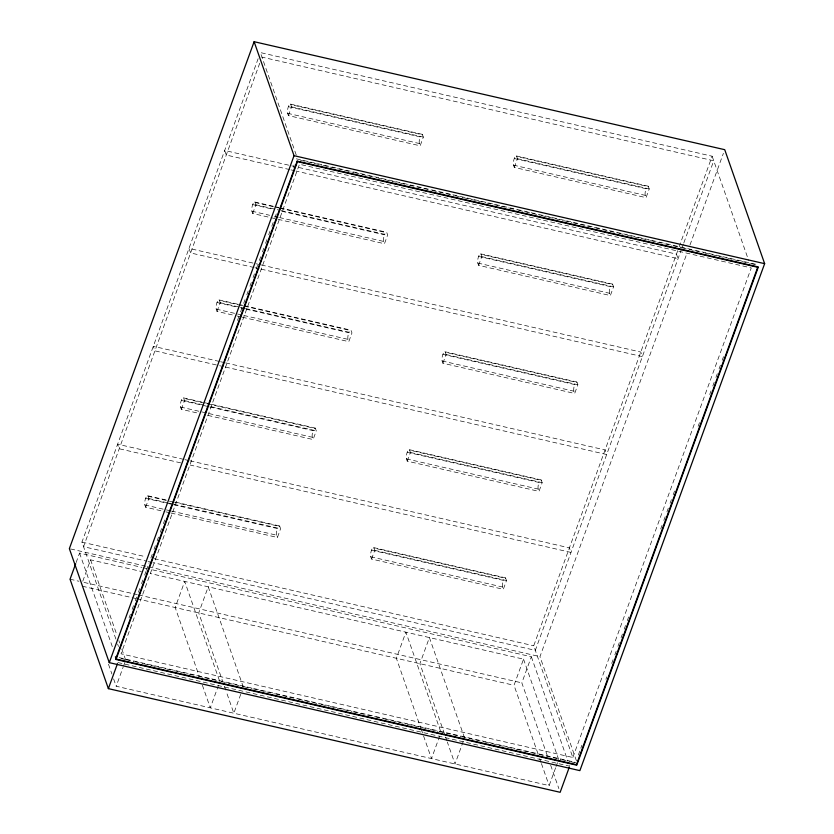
<?xml version="1.0" encoding="UTF-8"?>
<svg xmlns="http://www.w3.org/2000/svg" width="834" height="834" viewBox="0 0 834 834"><rect width="100%" height="100%" fill="white"/><g stroke="black" fill="none" stroke-linecap="round" stroke-linejoin="round"><path stroke-width="0.63" stroke-dasharray="4.17 3.13" d="M115.895 639.094L81.94 542.121L258.133 58.682M76.102 562.596L79.564 553.098L141.749 567.37M259.728 63.238L83.536 546.677L146.993 561.24M82.785 581.183L90.572 559.822L141.363 571.478M145.648 507.228L148.827 498.523L148.025 496.24A5.025 1.407 -77.1 0 0 145.637 498.315A5.025 1.407 -77.1 0 0 144.855 504.945L145.648 507.228L164.652 511.586M181.332 409.317L184.512 400.612L183.709 398.329A5.025 1.407 -77.1 0 0 181.322 400.403A5.025 1.407 -77.1 0 0 180.54 407.034L181.332 409.317L197.804 413.091M217.017 311.405L220.197 302.7L219.394 300.417A5.025 1.407 -77.1 0 0 217.007 302.492A5.025 1.407 -77.1 0 0 216.225 309.122L217.017 311.405L236.032 315.763M252.702 213.494L255.882 204.789L255.079 202.506A5.025 1.407 -77.1 0 0 252.692 204.58A5.025 1.407 -77.1 0 0 251.91 211.21L252.702 213.494L276.784 219.019M288.397 115.582L291.566 106.877L290.764 104.594A5.025 1.407 -77.1 0 0 288.376 106.669A5.025 1.407 -77.1 0 0 287.594 113.299L288.397 115.582L420.159 145.814L423.338 137.11L422.536 134.837L290.764 104.594M129.041 617.921L130.385 614.251M132.168 609.352L133.503 605.682M135.285 600.782L136.63 597.113M138.413 592.213L139.747 588.543M141.54 583.644L142.875 579.974M144.657 575.074L146.002 571.405M146.44 570.175L149.119 562.835M150.902 557.936L152.247 554.266M154.029 549.366L155.364 545.697M157.157 540.797L158.491 537.127M160.274 532.228L161.619 528.558M163.401 523.658L164.736 519.989M237.471 320.433L238.805 316.764M240.588 311.864L241.933 308.194M243.716 303.295L245.05 299.625M246.833 294.725L248.178 291.056M249.96 286.156L251.295 282.486M253.088 277.586L254.422 273.917M256.205 269.017L257.55 265.348M259.332 260.448L260.667 256.778M262.449 251.878L263.794 248.209M265.577 243.309L266.911 239.639M268.694 234.74L270.039 231.07M271.821 226.17L273.156 222.501M274.949 217.601L276.283 213.931M293.234 167.405L294.131 164.955M555.632 767.78L549.137 785.576L116.187 686.236L123.109 667.252M123.536 666.064L124.839 662.498M218.529 685.287L210.304 707.837L201.734 683.369M170.991 513.035L277.42 537.461L280.589 528.756L279.797 526.473L174.629 502.349M207.947 415.415L313.104 439.549L316.274 430.844L315.481 428.561L183.709 398.329M242.36 317.222L348.789 341.638L351.958 332.933L351.166 330.65L219.394 300.417M278.045 219.311L384.474 243.726L387.643 235.021L386.851 232.749L280.182 208.271M240.755 694.242L233.833 713.237L226.129 691.219M371.547 559.051L374.716 550.357L373.913 548.074A5.025 1.407 -77.1 0 0 371.537 550.148A5.025 1.407 -77.1 0 0 370.744 556.778L371.547 559.051L503.309 589.294L506.488 580.589L505.685 578.306L373.913 548.074M407.232 461.15L410.401 452.445L409.598 450.162A5.025 1.407 -77.1 0 0 407.221 452.236A5.025 1.407 -77.1 0 0 406.429 458.867L407.232 461.15L538.993 491.382L542.173 482.678L541.37 480.394L409.598 450.162M442.917 363.238L446.086 354.533L445.283 352.25A5.025 1.407 -77.1 0 0 442.906 354.325A5.025 1.407 -77.1 0 0 442.114 360.955L442.917 363.238L574.678 393.471L577.858 384.766L577.055 382.483L445.283 352.25M478.601 265.327L481.771 256.622L480.968 254.339A5.025 1.407 -77.1 0 0 478.591 256.413A5.025 1.407 -77.1 0 0 477.799 263.044L478.601 265.327L610.363 295.559L613.543 286.854L612.74 284.571L480.968 254.339M514.286 167.415L517.455 158.71L516.653 156.427A5.025 1.407 -77.1 0 0 514.276 158.502A5.025 1.407 -77.1 0 0 513.483 165.132L514.286 167.415L646.048 197.648L649.227 188.943L648.425 186.66L516.653 156.427M439.706 736.036L431.491 758.586L422.921 734.118M463.235 741.436L455.02 763.986L447.305 741.968M538.003 753.78L514.015 685.277L523.533 659.162L150.245 573.511M572.833 757.491L751.267 267.933L299.479 164.267L121.055 653.825L572.833 757.491L533.718 645.777L678.688 248.021M679.137 246.791L712.142 156.229L260.364 52.563L296.904 156.907M547.229 755.416L521.834 682.869L531.341 656.765L148.098 568.83M681.628 248.907L535.313 650.343L153.331 562.689M682.066 247.677L683.411 244.008M683.859 242.788L713.737 160.785L261.959 57.119M576.44 760.827L539.963 656.639L686.882 253.515M689.999 244.967L723.391 153.341M556.059 766.592L557.79 761.849M578.316 755.041L581.882 745.262M605.932 679.272L606.829 676.833M611.729 663.384L613.063 659.725M614.846 654.836L616.18 651.166M617.963 646.277L619.297 642.607M621.08 637.718L622.414 634.059M624.197 629.17L625.531 625.5M627.314 620.611L628.648 616.951M660.716 528.954L662.05 525.295M663.833 520.406L665.178 516.736M666.95 511.847L668.295 508.177M670.067 503.298L671.412 499.629M673.194 494.739L674.529 491.07M698.131 426.299L699.465 422.64M709.713 394.524L711.048 390.865M712.83 385.975L714.165 382.306M715.947 377.416L717.282 373.757M719.064 368.868L720.399 365.198M722.181 360.309L723.516 356.639M290.409 104.083L422.171 134.316M516.298 155.916L648.06 186.149M291.566 106.877L423.338 137.11M517.455 158.71L649.227 188.943M288.376 106.669L420.148 136.901A5.025 1.407 -77.1 0 1 422.536 134.837M514.276 158.502L646.037 188.734A5.025 1.407 -77.1 0 1 648.425 186.66M287.594 113.299L419.366 143.531L420.159 145.814M513.483 165.132L645.255 195.364L646.048 197.648M296.362 158.835L757.553 264.659M300.48 160.253L313.157 163.162M314.428 163.454L322.028 165.195M323.3 165.486L353.731 172.471M355.003 172.763L376.551 177.705M377.823 177.996L399.371 182.948M400.643 183.24L408.253 184.981M409.515 185.273L431.074 190.215M432.346 190.506L453.894 195.458M455.166 195.75L462.766 197.491M464.038 197.783L485.596 202.725M486.858 203.016L508.417 207.968M509.678 208.26L517.288 210.001M518.56 210.293L531.237 213.202M532.509 213.494L540.109 215.235M541.381 215.526L562.94 220.478M564.201 220.77L571.811 222.511M573.083 222.803L585.76 225.712M587.021 226.004L594.632 227.745M595.903 228.036L617.452 232.988M618.724 233.28L626.334 235.021M627.595 235.313L640.283 238.222M641.544 238.514L649.154 240.255M650.426 240.546L671.975 245.498M673.246 245.79L680.846 247.531M682.118 247.823L694.795 250.732M696.067 251.024L703.677 252.765M704.939 253.056L717.626 255.965M718.887 256.257L726.497 258.008M727.759 258.3L749.318 263.242M750.59 263.534L755.656 264.691M289.732 169.594L226.275 155.03L224.68 150.474L676.457 254.141L678.052 258.696L296.07 171.053M290.993 169.886L294.809 170.762M254.714 201.995L273.729 206.352M274.991 206.644L278.796 207.52M280.057 207.812L386.486 232.227M480.613 253.828L612.375 284.06M255.079 202.506L278.921 207.979M255.882 204.789L279.953 210.314M281.214 210.606L387.643 235.021M481.771 256.622L613.543 286.854M252.692 204.58L272.968 209.23M281.84 211.263L384.464 234.813A5.025 1.407 -77.1 0 1 386.851 232.749M478.591 256.413L610.352 286.646A5.025 1.407 -77.1 0 1 612.74 284.571M251.91 211.21L269.643 215.287M274.501 216.392L278.264 217.257M279.515 217.549L383.682 241.443L384.474 243.726M477.799 263.044L609.571 293.276L610.363 295.559M260.062 264.691L188.995 248.386L190.59 252.942L254.047 267.506M261.334 264.983L640.773 352.052L642.368 356.608L260.385 268.965M255.308 267.797L259.124 268.673M219.029 299.906L238.044 304.264M239.306 304.556L243.111 305.432M244.372 305.724L350.801 330.139M444.929 351.739L576.69 381.972M220.197 302.7L239.202 307.058M240.463 307.35L244.268 308.226M245.53 308.517L351.958 332.933M446.086 354.533L577.858 384.766M217.007 302.492L236.012 306.849M241.089 308.017L244.883 308.882M246.155 309.174L348.779 332.724A5.025 1.407 -77.1 0 1 351.166 330.65M442.906 354.325L574.668 384.557A5.025 1.407 -77.1 0 1 577.055 382.483M216.225 309.122L242.83 315.231M243.83 315.461L347.997 339.355L348.789 341.638M442.114 360.955L573.886 391.188L574.678 393.471M237.294 316.055L241.099 316.93M219.3 361.435L153.31 346.298L154.905 350.853L218.362 365.417M220.572 361.727L224.377 362.602M225.649 362.894L605.088 449.953L606.683 454.52L224.7 366.866M219.623 365.709L223.439 366.585M183.344 397.818L315.116 428.05M409.244 449.651L541.005 479.884M184.512 400.612L203.517 404.97M211.117 406.721L316.274 430.844M410.401 452.445L542.173 482.678M181.322 400.403L313.094 430.636A5.025 1.407 -77.1 0 1 315.481 428.561M407.221 452.236L538.983 482.469A5.025 1.407 -77.1 0 1 541.37 480.394M180.54 407.034L312.312 437.266L313.104 439.549M406.429 458.867L538.201 489.099L538.993 491.382M183.616 459.346L117.625 444.209L119.22 448.765L182.677 463.329M184.887 459.638L188.692 460.514M189.964 460.806L569.403 547.865L570.998 552.431L190.288 465.07M147.66 495.73L166.664 500.087M175.536 502.12L279.432 525.962M373.559 547.563L505.321 577.795M148.025 496.24L173.368 502.058M148.827 498.523L167.832 502.881M169.093 503.173L172.899 504.049M174.16 504.341L280.589 528.756M374.716 550.357L506.488 580.589M145.637 498.315L172.252 504.424M173.514 504.706L277.409 528.548A5.025 1.407 -77.1 0 1 279.797 526.473M371.537 550.148L503.298 580.381A5.025 1.407 -77.1 0 1 505.685 578.306M144.855 504.945L165.122 509.595M166.393 509.887L170.199 510.762M171.46 511.054L276.627 535.178L277.42 537.461M370.744 556.778L502.516 587.011L503.309 589.294M165.924 511.878L169.729 512.754M81.94 542.121L145.387 556.674M154.269 558.717L533.718 645.777M148.254 561.532L152.059 562.397M70.619 548.949L539.963 656.639M143.021 567.662L146.826 568.538M70.046 579.213L78.928 581.246M84.005 582.413L132.231 593.485M133.503 593.766L137.308 594.642M138.58 594.934L521.834 682.869M82.326 586.219L135.65 598.458M136.922 598.749L514.015 685.277M119.199 657.64L575.648 762.38M121.097 658.547L124.902 659.423M126.174 659.715L133.774 661.456M135.035 661.748L142.635 663.489M143.907 663.781L156.573 666.689M157.845 666.981L165.445 668.722M166.717 669.014L179.383 671.923M180.655 672.214L188.255 673.955M189.516 674.247L197.126 675.999M198.388 676.28L211.054 679.189M212.326 679.481L219.926 681.222M221.198 681.514L233.864 684.422M235.136 684.714L242.736 686.455M243.997 686.747L251.607 688.498M252.869 688.79L265.535 691.688M266.807 691.98L274.407 693.732M275.679 694.013L288.345 696.922M289.617 697.214L297.217 698.965M298.478 699.246L320.027 704.198M321.288 704.48L328.888 706.231M330.16 706.523L342.826 709.421M344.098 709.713L351.698 711.465M352.959 711.756L374.508 716.698M375.769 716.99L383.369 718.731M384.641 719.023L397.307 721.931M398.579 722.213L406.179 723.964M407.44 724.256L428.989 729.197M430.25 729.489L437.85 731.23M439.122 731.522L451.788 734.431M453.06 734.723L460.66 736.464M461.932 736.756L483.47 741.697M484.731 741.989L506.269 746.93M507.541 747.222L515.141 748.963M516.413 749.255L537.951 754.197M539.212 754.489L551.889 757.397M553.15 757.689L560.75 759.43M562.022 759.722L569.622 761.463M570.894 761.755L575.96 762.922M117.886 662.53L569.664 766.185L568.371 762.505M712.142 156.229L748.682 260.562M531.341 656.765L567.944 761.275M523.533 659.162L558.655 759.472M550.68 765.247L558.863 788.61M539.713 758.669L541.005 762.339M541.433 763.558L549.137 785.576M464.538 737.871L429.406 637.572L419.898 663.676L445.168 735.849M445.596 737.068L446.878 740.738M440.581 731.251L405.877 632.172L396.358 658.276L420.784 728.009M421.212 729.229L422.494 732.898M243.351 687.122L208.229 586.813L198.711 612.927L222.699 681.43M224.409 686.319L225.701 689.989M219.394 680.502L184.7 581.413L175.182 607.527L199.17 676.03M90.572 559.822L116.708 634.445M118.845 640.554L119.7 643.004M121.847 649.123L125.705 660.132M117.615 644.004L118.48 646.465M79.564 553.098L112.715 647.778M108.472 664.218L111.902 674.008M113.612 678.897L116.187 686.236M502.516 587.011A5.025 1.407 -77.1 0 1 503.298 580.381M538.201 489.099A5.025 1.407 -77.1 0 1 538.983 482.469M573.886 391.188A5.025 1.407 -77.1 0 1 574.668 384.557M609.571 293.276A5.025 1.407 -77.1 0 1 610.352 286.646M276.627 535.178A5.025 1.407 -77.1 0 1 277.409 528.548M312.312 437.266A5.025 1.407 -77.1 0 1 313.094 430.636M347.997 339.355A5.025 1.407 -77.1 0 1 348.779 332.724M383.682 241.443A5.025 1.407 -77.1 0 1 384.464 234.813M419.366 143.531A5.025 1.407 -77.1 0 1 420.148 136.901M645.255 195.364A5.025 1.407 -77.1 0 1 646.037 188.734"/><path stroke-width="1.25" d="M254.12 41.7L69.358 548.668L109.275 662.644L579.88 770.626L764.642 263.669L724.725 149.682L254.12 41.7L294.037 155.687L109.275 662.644M75.675 563.784L70.046 579.213L108.368 688.634L560.146 792.3L569.236 767.374M116.197 659.048L297.477 161.66L757.72 267.266L576.44 764.653L116.197 659.048L115.394 656.765M108.368 688.634L117.448 663.718M294.037 155.687L764.642 263.669M297.165 161.118L115.561 659.381L576.753 765.195L758.356 266.943L297.165 161.118"/></g></svg>
